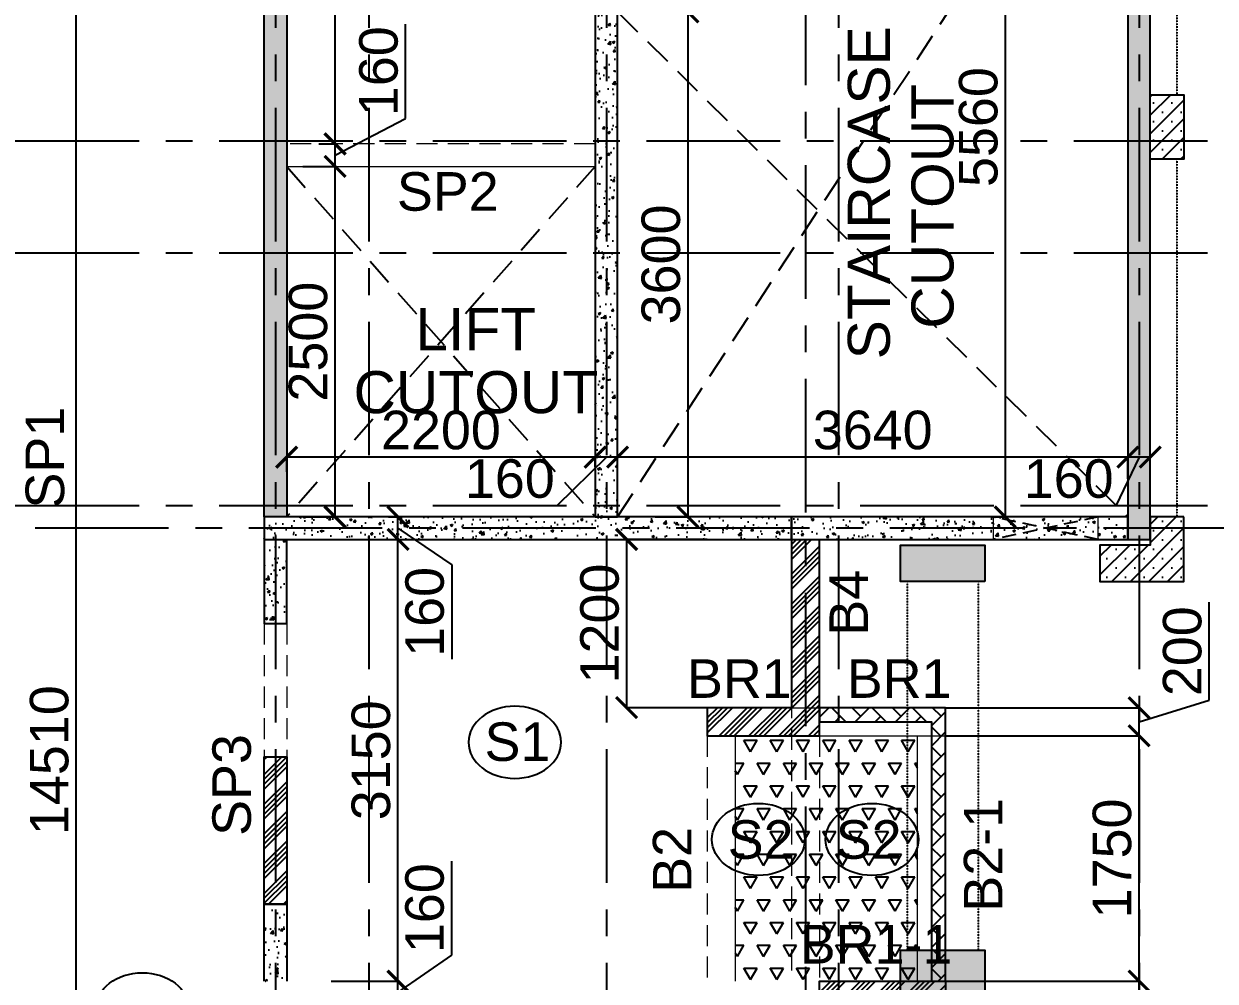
# Model space of a CAD drawing. Header units: inches. Extents: x 278200 to 407749, y -182622 to -96622.
# Drawn here: x 358539 to 367037, y -120735 to -113909 of the extents above; entities that cross this region are included whole.
import ezdxf

# ---------------------------------------------------------------- set-up
doc = ezdxf.new("R2010")
doc.units = ezdxf.units.IN
doc.header["$MEASUREMENT"] = 0
for name, pattern in [('CENTER', [50.8, 31.75, -6.35, 6.35, -6.35]), ('DASHED2', [9.525, 6.35, -3.175]), ('Hidden', [3, 2, -1])]:
    doc.linetypes.add(name, pattern=pattern)
for name, color, linetype in [('1', 8, 'Continuous'), ('160 R.C. WALL HAT', 8, 'Continuous'), ('160 R.C.WALL', 6, 'Continuous'), ('AR-Column', 40, 'Continuous'), ('AR-Hidden', 251, 'DASHED2'), ('BAL. PARAPET WALL', 4, 'Continuous'), ('BEAM TEXT', 4, 'Continuous'), ('CUTOUT LINE', 2, 'Continuous'), ('DIM', 251, 'Continuous'), ('GRID', 8, 'CENTER'), ('NON S.WALL HATCH', 8, 'Continuous'), ('NON STRUC R.C.WALL', 6, 'Continuous'), ('NON.STRUC.R.C.WALLS', 1, 'Continuous'), ('PARAPET WALL', 4, 'Continuous'), ('SPANRAL BEAM', 3, 'Continuous'), ('SUNKEN', 8, 'Continuous')]:
    doc.layers.add(name, color=color, linetype=linetype)
for name, color, linetype, lineweight in [('BEAMS', 3, 'Continuous', 0), ('cutout', 2, 'Continuous', 5), ('SLAB CIR', 1, 'Continuous', 25), ('SLAB TXT', 3, 'Continuous', 0), ('text', 4, 'Continuous', 30)]:
    doc.layers.add(name, color=color, linetype=linetype, lineweight=lineweight)
doc.styles.add('T200', font='sanss___.ttf', dxfattribs={"height": 275})
doc.styles.add('T300', font='sanss___.ttf', dxfattribs={"height": 350})
doc.dimstyles.new('T 200', dxfattribs={"dimtxt": 275, "dimasz": 150, "dimexe": 1, "dimexo": 0, "dimgap": 50, "dimtad": 1, "dimdec": 0, "dimrnd": 5, "dimdsep": 46, "dimtxsty": 'T200', "dimblk": 'ARCHTICK', "dimcen": 2.5, "dimdle": 1, "dimclrd": 5, "dimclre": 253, "dimclrt": 1, "dimadec": 0, "dimazin": 0, "dimtfac": 1, "dimtdec": 0, "dimtmove": 2, "dimatfit": 3, "dimfxl": 0, "dimarcsym": 0})
pattern_1 = [(50, (2464819.82, 125850.9), (179.315046, -15.688034), [18.75, -206.25]), (355, (2464819.82, 125850.9), (-34.687833, 188.048033), [15, -165]), (100.451444, (2464834.76, 125849.6), (144.627212, 172.359998), [15.935048, -175.285528]), (46.1842, (2464819.82, 125900.9), (266.810333, -41.37982), [28.125, -309.375]), (96.635635, (2464842.05, 125897.46), (233.665486, 243.52965), [23.902586, -262.92844]), (351.184164, (2464819.82, 125900.9), (233.665486, 243.52965), [22.5, -247.5]), (21, (2464844.82, 125888.4), (149.226763, -100.654723), [18.75, -206.25]), (326, (2464844.82, 125888.4), (60.828833, 181.287511), [15, -165]), (71.451445, (2464857.25, 125880.02), (210.055594, 80.632788), [15.935047, -175.285528]), (37.5, (2464819.816, 125850.906), (3.0399638, 83.2234635), [0, -163, 0, -167.5, 0, -165.625]), (7.5, (2464819.82, 125850.91), (65.7673844, 98.602928), [0, -95.5, 0, -159.25, 0, -63.125]), (327.5, (2464764.066, 125850.906), (133.455609, -5.638718), [0, -62.5, 0, -195, 0, -258.75]), (317.5, (2464739.07, 125850.91), (145.7965423, 25.0262456), [0, -81.25, 0, -129.5, 0, -183.75])]
pattern_2 = [(45, (2626358.34, -227125.94), (-106.066017, 106.066017), []), (45, (2626393.7, -227125.94), (-106.066017, 106.066017), []), (45, (2626429.05, -227125.94), (-106.066017, 106.066017), []), (45, (2626464.41, -227125.94), (-106.066017, 106.066017), [])]

# ---------------------------------------------------------------- blocks, each defined once
blk = doc.blocks.new('_ARCHTICK')
at = {"color": 0, "linetype": 'ByBlock', "const_width": 0.15}
blk.add_lwpolyline([(-0.5, -0.5), (0.5, 0.5)], dxfattribs=at)
blk = doc.blocks.new('*D317')
at = {"layer": 'Defpoints', "color": 0}
for p in [(360730.7, -120734.9, 14.7), (361208, -120734.9), (360741.8, -120894.9, 14.7)]:
    blk.add_point(p, dxfattribs=at)
at = {"layer": 'DIM', "color": 5, "lineweight": -2}
for p, q in [((361591, -120550.6), (361591, -119878.3)), ((361208, -120814.9), (361591, -120550.6)), ((361208, -120895.9), (361208, -120733.9))]:
    blk.add_line(p, q, dxfattribs=at)
at = {"layer": 'DIM', "color": 253, "lineweight": -2}
for p, q in [((360730.7, -120734.9), (361209, -120734.9)), ((360741.8, -120894.9), (361209, -120894.9))]:
    blk.add_line(p, q, dxfattribs=at)
at = {"layer": 'DIM', "color": 5, "lineweight": -2, "xscale": 150, "yscale": 150, "zscale": 150}
for p, rotation in [((361208, -120734.9), 90), ((361208, -120894.9), 270)]:
    blk.add_blockref('_ARCHTICK', p, dxfattribs=dict(at, rotation=rotation))
at = {"layer": 'DIM', "color": 1, "insert": (361399.1, -120214.4), "char_height": 275, "attachment_point": 5, "rotation": 90, "style": 'T200'}
blk.add_mtext('160', dxfattribs=at)
blk = doc.blocks.new('*D318')
at = {"layer": 'Defpoints', "color": 0}
for p in [(361139.6, -117584.9), (361208, -117584.9), (360730.7, -120734.9, 14.7)]:
    blk.add_point(p, dxfattribs=at)
at = {"layer": 'DIM', "color": 253, "lineweight": -2}
for p, q in [((361139.6, -117584.9), (361209, -117584.9)), ((360730.7, -120734.9), (361209, -120734.9))]:
    blk.add_line(p, q, dxfattribs=at)
at = {"layer": 'DIM', "color": 5, "lineweight": -2}
blk.add_line((361208, -120735.9), (361208, -117583.9), dxfattribs=at)
at = {"layer": 'DIM', "color": 5, "lineweight": -2, "xscale": 150, "yscale": 150, "zscale": 150}
for p, rotation in [((361208, -117584.9), 90), ((361208, -120734.9), 270)]:
    blk.add_blockref('_ARCHTICK', p, dxfattribs=dict(at, rotation=rotation))
at = {"layer": 'DIM', "color": 1, "insert": (361016.2, -119159.9), "char_height": 275, "attachment_point": 5, "rotation": 90, "style": 'T200'}
blk.add_mtext('3150', dxfattribs=at)
blk = doc.blocks.new('*D319')
at = {"layer": 'Defpoints', "color": 0}
for p in [(360528.1, -114924.9, 14.7), (360759.2, -114924.9), (360528.1, -117424.9, 14.7)]:
    blk.add_point(p, dxfattribs=at)
at = {"layer": 'DIM', "color": 253, "lineweight": -2}
for p, q in [((360528.1, -114924.9), (360760.2, -114924.9)), ((360528.1, -117424.9), (360760.2, -117424.9))]:
    blk.add_line(p, q, dxfattribs=at)
at = {"layer": 'DIM', "color": 5, "lineweight": -2}
blk.add_line((360759.2, -117425.9), (360759.2, -114923.9), dxfattribs=at)
at = {"layer": 'DIM', "color": 5, "lineweight": -2, "xscale": 150, "yscale": 150, "zscale": 150}
for p, rotation in [((360759.2, -114924.9), 90), ((360759.2, -117424.9), 270)]:
    blk.add_blockref('_ARCHTICK', p, dxfattribs=dict(at, rotation=rotation))
at = {"layer": 'DIM', "color": 1, "insert": (360567.5, -116174.9), "char_height": 275, "attachment_point": 5, "rotation": 90, "style": 'T200'}
blk.add_mtext('2500', dxfattribs=at)
blk = doc.blocks.new('*D352')
at = {"layer": 'Defpoints', "color": 0}
for p in [(361139.6, -117424.9, 14.7), (361208, -117424.9), (361139.6, -117584.9)]:
    blk.add_point(p, dxfattribs=at)
at = {"layer": 'DIM', "color": 253, "lineweight": -2}
for p, q in [((361139.6, -117424.9), (361209, -117424.9)), ((361139.6, -117584.9), (361209, -117584.9))]:
    blk.add_line(p, q, dxfattribs=at)
at = {"layer": 'DIM', "color": 5, "lineweight": -2}
for p, q in [((361208, -117585.9), (361208, -117423.9)), ((361208, -117504.9), (361591.3, -117766)), ((361591.3, -117766), (361591.3, -118438.3))]:
    blk.add_line(p, q, dxfattribs=at)
at = {"layer": 'DIM', "color": 5, "lineweight": -2, "xscale": 150, "yscale": 150, "zscale": 150}
for p, rotation in [((361208, -117424.9), 90), ((361208, -117584.9), 270)]:
    blk.add_blockref('_ARCHTICK', p, dxfattribs=dict(at, rotation=rotation))
at = {"layer": 'DIM', "color": 1, "insert": (361399.5, -118102.1), "char_height": 275, "attachment_point": 5, "rotation": 90, "style": 'T200'}
blk.add_mtext('160', dxfattribs=at)
blk = doc.blocks.new('*D353')
at = {"layer": 'Defpoints', "color": 0}
for p in [(360644.2, -114764.9, 14.7), (360759.2, -114764.9), (360644.2, -114924.9)]:
    blk.add_point(p, dxfattribs=at)
at = {"layer": 'DIM', "color": 5, "lineweight": -2}
for p, q in [((361262.2, -114582.9), (361262.2, -113910.6)), ((360759.2, -114844.9), (361262.2, -114582.9)), ((360759.2, -114925.9), (360759.2, -114763.9))]:
    blk.add_line(p, q, dxfattribs=at)
at = {"layer": 'DIM', "color": 253, "lineweight": -2}
for p, q in [((360644.2, -114764.9), (360760.2, -114764.9)), ((360644.2, -114924.9), (360760.2, -114924.9))]:
    blk.add_line(p, q, dxfattribs=at)
at = {"layer": 'DIM', "color": 5, "lineweight": -2, "xscale": 150, "yscale": 150, "zscale": 150}
for p, rotation in [((360759.2, -114764.9), 90), ((360759.2, -114924.9), 270)]:
    blk.add_blockref('_ARCHTICK', p, dxfattribs=dict(at, rotation=rotation))
at = {"layer": 'DIM', "color": 1, "insert": (361070.4, -114246.8), "char_height": 275, "attachment_point": 5, "rotation": 90, "style": 'T200'}
blk.add_mtext('160', dxfattribs=at)
blk = doc.blocks.new('*D354')
at = {"layer": 'Defpoints', "color": 0}
for p in [(360669.6, -111864.9, 14.7), (360759.2, -111864.9), (360644.2, -114764.9, 14.7)]:
    blk.add_point(p, dxfattribs=at)
at = {"layer": 'DIM', "color": 253, "lineweight": -2}
for p, q in [((360669.6, -111864.9), (360760.2, -111864.9)), ((360644.2, -114764.9), (360760.2, -114764.9))]:
    blk.add_line(p, q, dxfattribs=at)
at = {"layer": 'DIM', "color": 5, "lineweight": -2}
blk.add_line((360759.2, -114765.9), (360759.2, -111863.9), dxfattribs=at)
at = {"layer": 'DIM', "color": 5, "lineweight": -2, "xscale": 150, "yscale": 150, "zscale": 150}
for p, rotation in [((360759.2, -111864.9), 90), ((360759.2, -114764.9), 270)]:
    blk.add_blockref('_ARCHTICK', p, dxfattribs=dict(at, rotation=rotation))
at = {"layer": 'DIM', "color": 1, "insert": (360567.5, -113314.9), "char_height": 275, "attachment_point": 5, "rotation": 90, "style": 'T200'}
blk.add_mtext('2900', dxfattribs=at)
blk = doc.blocks.new('*D363')
at = {"layer": 'Defpoints', "color": 0}
for p in [(358838.4, -111904.9, 29.5), (358913, -111904.9), (358753.1, -126413.5, 14.7)]:
    blk.add_point(p, dxfattribs=at)
at = {"layer": 'DIM', "color": 253, "lineweight": -2}
for p, q in [((358838.4, -111904.9), (358914, -111904.9)), ((358753.1, -126413.5), (358914, -126413.5))]:
    blk.add_line(p, q, dxfattribs=at)
at = {"layer": 'DIM', "color": 5, "lineweight": -2}
blk.add_line((358913, -126414.5), (358913, -111903.9), dxfattribs=at)
at = {"layer": 'DIM', "color": 5, "lineweight": -2, "xscale": 150, "yscale": 150, "zscale": 150}
for p, rotation in [((358913, -111904.9), 90), ((358913, -126413.5), 270)]:
    blk.add_blockref('_ARCHTICK', p, dxfattribs=dict(at, rotation=rotation))
at = {"layer": 'DIM', "color": 1, "insert": (358721.4, -119159.2), "char_height": 275, "attachment_point": 5, "rotation": 90, "style": 'T200'}
blk.add_mtext('14510', dxfattribs=at)
blk = doc.blocks.new('*D371')
at = {"layer": 'Defpoints', "color": 0}
for p in [(366414.3, -116998.4), (366414.3, -117152.5, 14.7), (366574.3, -117152.5, 14.7)]:
    blk.add_point(p, dxfattribs=at)
at = {"layer": 'DIM', "color": 5, "lineweight": -2}
for p, q in [((366494.3, -116998.4), (366328.3, -117344.9)), ((366575.3, -116998.4), (366413.3, -116998.4)), ((366328.3, -117344.9), (365656.1, -117344.9))]:
    blk.add_line(p, q, dxfattribs=at)
at = {"layer": 'DIM', "color": 253, "lineweight": -2}
for p, q in [((366414.3, -117152.5), (366414.3, -116997.4)), ((366574.3, -117152.5), (366574.3, -116997.4))]:
    blk.add_line(p, q, dxfattribs=at)
at = {"layer": 'DIM', "color": 5, "lineweight": -2, "xscale": 150, "yscale": 150, "zscale": 150, "rotation": 180}
blk.add_blockref('_ARCHTICK', (366414.3, -116998.4), dxfattribs=at)
at = {"layer": 'DIM', "color": 5, "lineweight": -2, "xscale": 150, "yscale": 150, "zscale": 150}
blk.add_blockref('_ARCHTICK', (366574.3, -116998.4), dxfattribs=at)
at = {"layer": 'DIM', "color": 1, "insert": (365992.2, -117153.1), "char_height": 275, "attachment_point": 5, "style": 'T200'}
blk.add_mtext('160', dxfattribs=at)
blk = doc.blocks.new('*D372')
at = {"layer": 'Defpoints', "color": 0}
for p in [(362774.3, -116998.4), (362774.3, -117076.5, 14.7), (366414.3, -117152.5, 14.7)]:
    blk.add_point(p, dxfattribs=at)
at = {"layer": 'DIM', "color": 5, "lineweight": -2}
blk.add_line((366415.3, -116998.4), (362773.3, -116998.4), dxfattribs=at)
at = {"layer": 'DIM', "color": 253, "lineweight": -2}
for p, q in [((362774.3, -117076.5), (362774.3, -116997.4)), ((366414.3, -117152.5), (366414.3, -116997.4))]:
    blk.add_line(p, q, dxfattribs=at)
at = {"layer": 'DIM', "color": 5, "lineweight": -2, "xscale": 150, "yscale": 150, "zscale": 150, "rotation": 180}
blk.add_blockref('_ARCHTICK', (362774.3, -116998.4), dxfattribs=at)
at = {"layer": 'DIM', "color": 5, "lineweight": -2, "xscale": 150, "yscale": 150, "zscale": 150}
blk.add_blockref('_ARCHTICK', (366414.3, -116998.4), dxfattribs=at)
at = {"layer": 'DIM', "color": 1, "insert": (364594.3, -116806.6), "char_height": 275, "attachment_point": 5, "style": 'T200'}
blk.add_mtext('3640', dxfattribs=at)
blk = doc.blocks.new('*D373')
at = {"layer": 'Defpoints', "color": 0}
for p in [(362614.3, -116998.4), (362614.3, -117071, 14.7), (362774.3, -117076.5, 14.7)]:
    blk.add_point(p, dxfattribs=at)
at = {"layer": 'DIM', "color": 5, "lineweight": -2}
for p, q in [((362694.3, -116998.4), (362341.9, -117344.9)), ((362775.3, -116998.4), (362613.3, -116998.4)), ((362341.9, -117344.9), (361669.6, -117344.9))]:
    blk.add_line(p, q, dxfattribs=at)
at = {"layer": 'DIM', "color": 253, "lineweight": -2}
for p, q in [((362614.3, -117071), (362614.3, -116997.4)), ((362774.3, -117076.5), (362774.3, -116997.4))]:
    blk.add_line(p, q, dxfattribs=at)
at = {"layer": 'DIM', "color": 5, "lineweight": -2, "xscale": 150, "yscale": 150, "zscale": 150, "rotation": 180}
blk.add_blockref('_ARCHTICK', (362614.3, -116998.4), dxfattribs=at)
at = {"layer": 'DIM', "color": 5, "lineweight": -2, "xscale": 150, "yscale": 150, "zscale": 150}
blk.add_blockref('_ARCHTICK', (362774.3, -116998.4), dxfattribs=at)
at = {"layer": 'DIM', "color": 1, "insert": (362005.7, -117153.1), "char_height": 275, "attachment_point": 5, "style": 'T200'}
blk.add_mtext('160', dxfattribs=at)
blk = doc.blocks.new('*D374')
at = {"layer": 'Defpoints', "color": 0}
for p in [(360414.3, -116998.4), (360414.3, -117102.7, 14.7), (362614.3, -117071, 14.7)]:
    blk.add_point(p, dxfattribs=at)
at = {"layer": 'DIM', "color": 5, "lineweight": -2}
blk.add_line((362615.3, -116998.4), (360413.3, -116998.4), dxfattribs=at)
at = {"layer": 'DIM', "color": 253, "lineweight": -2}
for p, q in [((360414.3, -117102.7), (360414.3, -116997.4)), ((362614.3, -117071), (362614.3, -116997.4))]:
    blk.add_line(p, q, dxfattribs=at)
at = {"layer": 'DIM', "color": 5, "lineweight": -2, "xscale": 150, "yscale": 150, "zscale": 150, "rotation": 180}
blk.add_blockref('_ARCHTICK', (360414.3, -116998.4), dxfattribs=at)
at = {"layer": 'DIM', "color": 5, "lineweight": -2, "xscale": 150, "yscale": 150, "zscale": 150}
blk.add_blockref('_ARCHTICK', (362614.3, -116998.4), dxfattribs=at)
at = {"layer": 'DIM', "color": 1, "insert": (361514.3, -116806.8), "char_height": 275, "attachment_point": 5, "style": 'T200'}
blk.add_mtext('2200', dxfattribs=at)
blk = doc.blocks.new('*D375')
at = {"layer": 'Defpoints', "color": 0}
for p in [(365474.3, -111864.9, 14.7), (365540.4, -111864.9), (365437.9, -117424.9, 14.7)]:
    blk.add_point(p, dxfattribs=at)
at = {"layer": 'DIM', "color": 253, "lineweight": -2}
for p, q in [((365474.3, -111864.9), (365541.4, -111864.9)), ((365437.9, -117424.9), (365541.4, -117424.9))]:
    blk.add_line(p, q, dxfattribs=at)
at = {"layer": 'DIM', "color": 5, "lineweight": -2}
blk.add_line((365540.4, -117425.9), (365540.4, -111863.9), dxfattribs=at)
at = {"layer": 'DIM', "color": 5, "lineweight": -2, "xscale": 150, "yscale": 150, "zscale": 150}
for p, rotation in [((365540.4, -111864.9), 90), ((365540.4, -117424.9), 270)]:
    blk.add_blockref('_ARCHTICK', p, dxfattribs=dict(at, rotation=rotation))
at = {"layer": 'DIM', "color": 1, "insert": (365348.6, -114644.9), "char_height": 275, "attachment_point": 5, "rotation": 90, "style": 'T200'}
blk.add_mtext('5560', dxfattribs=at)
blk = doc.blocks.new('*D411')
at = {"layer": 'Defpoints', "color": 0}
for p in [(365114.3, -120734.9, 14.7), (366494.3, -120734.9), (365114.3, -120894.9, 14.7)]:
    blk.add_point(p, dxfattribs=at)
at = {"layer": 'DIM', "color": 253, "lineweight": -2}
for p, q in [((365114.3, -120734.9), (366495.3, -120734.9)), ((365114.3, -120894.9), (366495.3, -120894.9))]:
    blk.add_line(p, q, dxfattribs=at)
at = {"layer": 'DIM', "color": 5, "lineweight": -2}
for p, q in [((366494.3, -120895.9), (366494.3, -120733.9)), ((366494.3, -120814.9), (366995.8, -121158.8)), ((366995.8, -121158.8), (366995.8, -121831))]:
    blk.add_line(p, q, dxfattribs=at)
at = {"layer": 'DIM', "color": 5, "lineweight": -2, "xscale": 150, "yscale": 150, "zscale": 150}
for p, rotation in [((366494.3, -120734.9), 90), ((366494.3, -120894.9), 270)]:
    blk.add_blockref('_ARCHTICK', p, dxfattribs=dict(at, rotation=rotation))
at = {"layer": 'DIM', "color": 1, "insert": (366804, -121494.9), "char_height": 275, "attachment_point": 5, "rotation": 90, "style": 'T200'}
blk.add_mtext('160', dxfattribs=at)
blk = doc.blocks.new('*D412')
at = {"layer": 'Defpoints', "color": 0}
for p in [(365114.3, -118984.9, 14.7), (366494.3, -118984.9), (365114.3, -120734.9, 14.7)]:
    blk.add_point(p, dxfattribs=at)
at = {"layer": 'DIM', "color": 253, "lineweight": -2}
for p, q in [((365114.3, -118984.9), (366495.3, -118984.9)), ((365114.3, -120734.9), (366495.3, -120734.9))]:
    blk.add_line(p, q, dxfattribs=at)
at = {"layer": 'DIM', "color": 5, "lineweight": -2}
blk.add_line((366494.3, -120735.9), (366494.3, -118983.9), dxfattribs=at)
at = {"layer": 'DIM', "color": 5, "lineweight": -2, "xscale": 150, "yscale": 150, "zscale": 150}
for p, rotation in [((366494.3, -118984.9), 90), ((366494.3, -120734.9), 270)]:
    blk.add_blockref('_ARCHTICK', p, dxfattribs=dict(at, rotation=rotation))
at = {"layer": 'DIM', "color": 1, "insert": (366302.6, -119859.9), "char_height": 275, "attachment_point": 5, "rotation": 90, "style": 'T200'}
blk.add_mtext('1750', dxfattribs=at)
blk = doc.blocks.new('*D413')
at = {"layer": 'Defpoints', "color": 0}
for p in [(365114.3, -118784.9, 14.7), (366494.3, -118784.9), (365114.3, -118984.9, 14.7)]:
    blk.add_point(p, dxfattribs=at)
at = {"layer": 'DIM', "color": 5, "lineweight": -2}
for p, q in [((366995.2, -118731.7), (366995.2, -118033.4)), ((366494.3, -118884.9), (366995.2, -118731.7)), ((366494.3, -118985.9), (366494.3, -118783.9))]:
    blk.add_line(p, q, dxfattribs=at)
at = {"layer": 'DIM', "color": 253, "lineweight": -2}
for p, q in [((365114.3, -118784.9), (366495.3, -118784.9)), ((365114.3, -118984.9), (366495.3, -118984.9))]:
    blk.add_line(p, q, dxfattribs=at)
at = {"layer": 'DIM', "color": 5, "lineweight": -2, "xscale": 150, "yscale": 150, "zscale": 150}
for p, rotation in [((366494.3, -118784.9), 90), ((366494.3, -118984.9), 270)]:
    blk.add_blockref('_ARCHTICK', p, dxfattribs=dict(at, rotation=rotation))
at = {"layer": 'DIM', "color": 1, "insert": (366803.6, -118382.5), "char_height": 275, "attachment_point": 5, "rotation": 90, "style": 'T200'}
blk.add_mtext('200', dxfattribs=at)
blk = doc.blocks.new('*D426')
at = {"layer": 'Defpoints', "color": 0}
for p in [(363171.5, -113824, 14.7), (363043.5, -117424.9, 14.7), (363276.3, -117424.9)]:
    blk.add_point(p, dxfattribs=at)
at = {"layer": 'DIM', "color": 253, "lineweight": -2}
for p, q in [((363171.5, -113824), (363277.3, -113824)), ((363043.5, -117424.9), (363277.3, -117424.9))]:
    blk.add_line(p, q, dxfattribs=at)
at = {"layer": 'DIM', "color": 5, "lineweight": -2}
blk.add_line((363276.3, -113823), (363276.3, -117425.9), dxfattribs=at)
at = {"layer": 'DIM', "color": 5, "lineweight": -2, "xscale": 150, "yscale": 150, "zscale": 150}
for p, rotation in [((363276.3, -113824), 90), ((363276.3, -117424.9), 270)]:
    blk.add_blockref('_ARCHTICK', p, dxfattribs=dict(at, rotation=rotation))
at = {"layer": 'DIM', "color": 1, "insert": (363084.5, -115624.5), "char_height": 275, "attachment_point": 5, "rotation": 90, "style": 'T200'}
blk.add_mtext('3600', dxfattribs=at)
blk = doc.blocks.new('*D771')
at = {"layer": 'Defpoints', "color": 0}
for p in [(363414.3, -117584.9, 14.7), (362838.8, -118784.9), (363414.3, -118784.9)]:
    blk.add_point(p, dxfattribs=at)
at = {"layer": 'DIM', "color": 253, "lineweight": -2}
for p, q in [((363414.3, -117584.9), (362837.8, -117584.9)), ((363414.3, -118784.9), (362837.8, -118784.9))]:
    blk.add_line(p, q, dxfattribs=at)
at = {"layer": 'DIM', "color": 5, "lineweight": -2}
blk.add_line((362838.8, -117583.9), (362838.8, -118785.9), dxfattribs=at)
at = {"layer": 'DIM', "color": 5, "lineweight": -2, "xscale": 150, "yscale": 150, "zscale": 150}
for p, rotation in [((362838.8, -117584.9), 90), ((362838.8, -118784.9), 270)]:
    blk.add_blockref('_ARCHTICK', p, dxfattribs=dict(at, rotation=rotation))
at = {"layer": 'DIM', "color": 1, "insert": (362647.2, -118184.9), "char_height": 275, "attachment_point": 5, "rotation": 90, "style": 'T200'}
blk.add_mtext('1200', dxfattribs=at)
blk = doc.blocks.new('A$C02A55DAE')
at = {"layer": 'NON S.WALL HATCH'}
h = blk.add_hatch(dxfattribs=at)
h.set_pattern_fill('SACNCR', color=256, scale=1000)
h.set_pattern_definition([(45, (-132245.64, 75915.45), (-66.29126, 66.29126), []), (45, (-132179.35, 75915.45), (-66.29126, 66.29126), [0, -93.75])])
h.paths.add_polyline_path([(81553.6, -11480), (81313.6, -11480), (81313.6, -11680), (80953.6, -11680), (80953.6, -11940), (81553.6, -11940)])
h.paths.add_polyline_path([(81553.6, -5920), (81313.6, -5920), (81313.6, -5740), (80953.6, -5740), (80953.6, -5460), (81553.6, -5460)])
h.paths.add_polyline_path([(81313.6, -8930), (81313.6, -8470), (81553.6, -8470), (81553.6, -8930)])
h = blk.add_hatch(dxfattribs=at)
h.set_pattern_fill('SACNCR', color=256, scale=1000)
h.set_pattern_definition([(45, (-132245.64, 74440.45), (-66.29126, 66.29126), []), (45, (-132179.35, 74440.45), (-66.29126, 66.29126), [0, -93.75])])
h.paths.add_polyline_path([(80132.3, -21790), (79532.3, -21790), (79532.3, -21190), (80132.3, -21190)])
h.paths.add_polyline_path([(80132.3, -18480), (79532.3, -18480), (79532.3, -17880), (80132.3, -17880)])
h.paths.add_polyline_path([(80132.3, -15170), (79532.3, -15170), (79532.3, -14570), (80132.3, -14570)])
h.paths.add_polyline_path([(80132.3, -11940), (79532.3, -11940), (79532.3, -11680), (80132.3, -11680)])
at = {"layer": 'AR-Column', "color": 4, "elevation": -29.5}
for points in [[(81313.6, -8470), (81553.6, -8470), (81553.6, -8930), (81313.6, -8930)], [(81553.6, -11480), (81313.6, -11480), (81313.6, -11680), (80953.6, -11680), (80953.6, -11940), (81553.6, -11940)], [(80132.3, -11940), (79532.3, -11940), (79532.3, -11680), (80132.3, -11680)], [(80132.3, -15170), (79532.3, -15170), (79532.3, -14570), (80132.3, -14570)]]:
    blk.add_lwpolyline(points, close=True, dxfattribs=at)
at = {"layer": 'AR-Hidden', "ltscale": 0.009}
for p, q in [((81503.6, -5920, -29.5), (81503.6, -8470, -29.5)), ((81503.6, -8930, -29.5), (81503.6, -11480, -29.5)), ((79579.8, -11940, -29.5), (79579.8, -14570, -29.5)), ((80084.9, -11940, -29.5), (80084.9, -14570, -29.5))]:
    blk.add_line(p, q, dxfattribs=at)

msp = doc.modelspace()

# ---------------------------------------------------------------- hatches: boundary and pattern name
at = {"layer": '160 R.C. WALL HAT'}
h = msp.add_hatch(dxfattribs=at)
h.set_pattern_fill('AR-CONC', color=256, scale=25)
h.set_pattern_definition(pattern_1)
h.paths.add_polyline_path([(360414.3, -113224.9), (360254.3, -113224.9), (360254.3, -117424.9), (360414.3, -117424.9)])
h.paths.add_polyline_path([(360254.3, -112024.9), (360414.3, -112024.9), (360414.3, -111864.9), (360254.3, -111864.9)])
h = msp.add_hatch(dxfattribs=at)
h.set_pattern_fill('AR-CONC', color=256, scale=25)
h.set_pattern_definition(pattern_1)
h.paths.add_polyline_path([(366414.3, -111864.9), (366574.3, -111864.9), (366574.3, -117584.9), (366414.3, -117584.9)])
h = msp.add_hatch(dxfattribs=at)
h.set_pattern_fill('AR-CONC', color=256, scale=25)
h.set_pattern_definition(pattern_1)
h.paths.add_polyline_path([(362774.3, -113324.9), (362774.3, -117424.9), (362614.3, -117424.9), (362614.3, -113324.9)])
h = msp.add_hatch(dxfattribs=at)
h.set_pattern_fill('AR-CONC', color=256, scale=25)
h.set_pattern_definition(pattern_1)
h.paths.add_polyline_path([(360254.3, -117424.9), (364014.3, -117424.9), (364014.3, -117584.9), (360254.3, -117584.9)])
h = msp.add_hatch(dxfattribs=at)
h.set_pattern_fill('AR-CONC', color=256, scale=25)
h.set_pattern_definition(pattern_1)
h.paths.add_polyline_path([(364014.3, -117424.9), (366414.3, -117424.9), (366414.3, -117584.9), (364014.3, -117584.9)])
h = msp.add_hatch(dxfattribs=at)
h.set_pattern_fill('AR-CONC', color=256, scale=25)
h.set_pattern_definition(pattern_1)
h.paths.add_polyline_path([(360254.3, -117584.9), (360414.3, -117584.9), (360414.3, -118184.9), (360254.3, -118184.9)])
h = msp.add_hatch(dxfattribs=at)
h.set_pattern_fill('AR-CONC', color=256, scale=25)
h.set_pattern_definition(pattern_1)
h.paths.add_polyline_path([(360414.3, -120204.9), (360254.3, -120204.9), (360254.3, -120734.9), (360414.3, -120734.9)])
at = {"layer": 'BAL. PARAPET WALL'}
h = msp.add_hatch(dxfattribs=at)
h.set_pattern_fill('AR-HBONE', color=256, style=0)
h.set_pattern_definition([(45, (-1840252.6, 375786.42), (1e-14, 143.684098), [304.8, -101.6]), (135, (-1840180.76, 375858.26), (1e-14, 143.684098), [304.8, -101.6])])
h.paths.add_polyline_path([(365014.3, -120734.9), (365114.3, -120734.9), (365114.3, -118784.9), (364214.3, -118784.9), (364214.3, -118884.9), (365014.3, -118884.9)])
at = {"layer": 'NON STRUC R.C.WALL'}
h = msp.add_hatch(dxfattribs=at)
h.set_pattern_fill('ANSI34', color=1, scale=200)
h.set_pattern_definition(pattern_2)
h.paths.add_polyline_path([(364014.3, -117584.9), (364214.3, -117584.9), (364214.3, -118984.9), (363414.3, -118984.9), (363414.3, -118784.9), (364014.3, -118784.9)])
h = msp.add_hatch(dxfattribs=at)
h.set_pattern_fill('ANSI34', color=1, scale=200)
h.set_pattern_definition(pattern_2)
h.paths.add_polyline_path([(360414.3, -119134.9), (360414.3, -120184.9), (360254.3, -120184.9), (360254.3, -119134.9)])
h = msp.add_hatch(dxfattribs=at)
h.set_pattern_fill('ANSI34', color=1, scale=200)
h.set_pattern_definition(pattern_2)
h.paths.add_polyline_path([(364214.3, -120894.9), (364214.3, -120734.9), (365114.3, -120734.9), (365114.3, -120894.9)])
at = {"layer": 'SUNKEN'}
h = msp.add_hatch(dxfattribs=at)
h.set_pattern_fill('ANSI33', color=256, scale=2000)
h.set_pattern_definition([(45, (2645780.65, -256330.56), (-353.55339, 353.55339), []), (45, (2646134.2, -256330.56), (-353.55339, 353.55339), [250, -125])])
h.paths.add_polyline_path([(354469.3, -111864.9), (355069.3, -111864.9), (358294.3, -111864.9), (358294.3, -116424.9), (358294.3, -117424.9), (354469.3, -117424.9)])
edge = h.paths.add_edge_path(flags=16)
edge.add_ellipse((356470.1, -114444.4), major_axis=(-331, 0), ratio=0.77685, start_angle=0, end_angle=360)
h.paths.add_polyline_path([(356740.3, -114664.3), (356135.2, -114664.3), (356135.2, -114233.1), (356740.3, -114233.1)], flags=24)
h.paths.add_polyline_path([(358557.5, -117359.7), (358557.5, -116425.5), (358970, -116425.5), (358970, -117359.7)], flags=9)
h = msp.add_hatch(dxfattribs=at)
h.set_pattern_fill('TRIANG', color=256, scale=500)
h.set_pattern_definition([(60, (2581941.19, -332303.54), (-93.75, 162.379763), [93.75, -93.75]), (120, (2581941.19, -332303.54), (-187.5, 1e-07), [93.75, -93.75]), (0, (2581894.31, -332222.35), (93.75, 162.379763), [93.75, -93.75])])
h.paths.add_polyline_path([(364914.3, -118964.9), (363614.3, -118964.9), (363614.3, -120734.9), (364914.3, -120734.9)])

# ---------------------------------------------------------------- linework, layer by layer
at = {"layer": '1', "linetype": 'Hidden', "ltscale": 100}
for p, q in [((362774.3, -117424.9, 14.7), (366414.3, -111864.9, 14.7)), ((362774.3, -113824, 14.7), (366414.3, -117424.9, 14.7)), ((360414.3, -114924.9, 14.7), (362614.3, -117424.9, 14.7)), ((362614.3, -114924.9, 14.7), (360414.3, -117424.9, 14.7))]:
    msp.add_line(p, q, dxfattribs=at)
at = {"layer": '160 R.C.WALL', "elevation": 14.7}
for points in [[(366414.3, -117584.9), (366574.3, -117584.9), (366574.3, -111864.9), (366414.3, -111864.9)], [(360414.3, -117424.9), (360254.3, -117424.9), (360254.3, -113224.9), (360414.3, -113224.9)], [(362614.3, -117424.9), (362774.3, -117424.9), (362774.3, -113324.9), (362614.3, -113324.9)], [(364014.3, -117424.9), (360254.3, -117424.9), (360254.3, -117584.9), (364014.3, -117584.9)], [(366414.3, -117424.9), (364014.3, -117424.9), (364014.3, -117584.9), (366414.3, -117584.9)]]:
    msp.add_lwpolyline(points, close=True, dxfattribs=at)
for points in [[(360254.3, -117564.9), (360254.3, -118184.9), (360414.3, -118184.9), (360414.3, -117584.9)], [(360254.3, -120734.9), (360254.3, -120184.9), (360414.3, -120184.9), (360414.3, -120734.9)]]:
    msp.add_lwpolyline(points, dxfattribs=at)
at = {"layer": 'BAL. PARAPET WALL', "elevation": 14.7}
msp.add_lwpolyline([(365014.3, -120734.9), (365114.3, -120734.9), (365114.3, -118784.9), (364214.3, -118784.9), (364214.3, -118884.9), (365014.3, -118884.9), (365014.3, -120734.9)], dxfattribs=at)
at = {"layer": 'BEAMS', "linetype": 'Hidden', "ltscale": 75}
for p, q in [((362614.3, -114764.9, 14.7), (360414.3, -114764.9, 14.7)), ((364014.3, -117584.9, 14.7), (364014.3, -120734.9, 14.7)), ((360254.3, -118184.9, 14.7), (360254.3, -120184.9, 14.7)), ((360414.3, -118184.9, 14.7), (360414.3, -120184.9, 14.7)), ((363414.3, -118984.9, 14.7), (363414.3, -120734.9, 14.7)), ((364214.3, -118984.9, 14.7), (364214.3, -120734.9, 14.7))]:
    msp.add_line(p, q, dxfattribs=at)
at = {"layer": 'BEAMS', "color": 4, "linetype": 'Continuous', "ltscale": 0.01}
for p, q in [((360414.3, -114924.9, 14.7), (362614.3, -114924.9, 14.7)), ((364214.3, -117584.9, 14.7), (364214.3, -118984.9, 14.7)), ((363414.3, -118784.9, 14.7), (365114.3, -118784.9, 14.7)), ((365114.3, -120734.9, 14.7), (365114.3, -118784.9, 14.7)), ((363414.3, -118984.9, 14.7), (365114.3, -118984.9, 14.7)), ((363614.3, -118984.9, 14.7), (363614.3, -120734.9, 14.7)), ((364914.3, -120734.9, 14.7), (364914.3, -118984.9, 14.7))]:
    msp.add_line(p, q, dxfattribs=at)
at = {"layer": 'cutout', "elevation": 14.7}
msp.add_lwpolyline([(365452.9, -117584.9), (366202.9, -117584.9), (366202.9, -117424.9), (365452.9, -117424.9)], close=True, dxfattribs=at)
at = {"layer": 'CUTOUT LINE', "linetype": 'Hidden', "ltscale": 50}
for p, q in [((366202.9, -117584.9, 14.7), (365452.9, -117424.9, 14.7)), ((366202.9, -117424.9, 14.7), (365452.9, -117584.9, 14.7))]:
    msp.add_line(p, q, dxfattribs=at)
at = {"layer": 'GRID', "ltscale": 30}
for p, q in [((360334.3, -99268.8, 14.7), (360334.3, -130305.3, 14.7)), ((360999.3, -99268.8, 14.7), (360999.3, -130305.3, 14.7)), ((362694.3, -99268.8, 14.7), (362694.3, -130305.3, 14.7)), ((364349.3, -99268.8, 14.7), (364349.3, -130305.3, 14.7)), ((366494.3, -99268.8, 14.7), (366494.3, -130305.3, 14.7)), ((364114.3, -99677.2, 14.7), (364114.3, -130305.3, 14.7)), ((366982.1, -114744.9, 14.7), (281010.3, -114744.9, 14.7)), ((366982.1, -115544.9, 14.7), (280837.7, -115544.9, 14.7)), ((366982.1, -117344.9, 14.7), (281034.8, -117344.9, 14.7)), ((367192.1, -117504.9, 14.7), (280837.7, -117504.9, 14.7))]:
    msp.add_line(p, q, dxfattribs=at)
at = {"layer": 'NON.STRUC.R.C.WALLS', "elevation": 14.7}
msp.add_lwpolyline([(364014.3, -117584.9), (364014.3, -118784.9), (363414.3, -118784.9), (363414.3, -118984.9), (364214.3, -118984.9), (364214.3, -117584.9)], dxfattribs=at)
for points in [[(360414.3, -119134.9), (360414.3, -120184.9), (360254.3, -120184.9), (360254.3, -119134.9)], [(364214.3, -120894.9), (364214.3, -120734.9), (365114.3, -120734.9), (365114.3, -120894.9)]]:
    msp.add_lwpolyline(points, close=True, dxfattribs=at)
at = {"layer": 'PARAPET WALL'}
msp.add_line((363414.3, -118784.9, 14.7), (363414.3, -118984.9, 14.7), dxfattribs=at)
at = {"layer": 'SLAB CIR', "extrusion": (0, 0, -1)}
msp.add_ellipse((362041.5, -119031.7, -0.7), major_axis=(-331, 0), ratio=0.77685, dxfattribs=at)
at = {"layer": 'SLAB CIR'}
for centre in [(363778.6, -119724.3, -0.7), (364589.2, -119724.3, -0.7), (359384.1, -120931.8)]:
    msp.add_ellipse(centre, major_axis=(-331, 0), ratio=0.77685, dxfattribs=at)

# ---------------------------------------------------------------- block references
at = {"layer": 'DIM', "color": 1}
msp.add_blockref('A$C02A55DAE', (285260.7, -105944.9, 29.5), dxfattribs=at)

# ---------------------------------------------------------------- texts
at = {"layer": 'BEAM TEXT', "style": 'T300'}
for s, p in [('B4', (364560.5, -118271.8)), ('B2-1', (365519.3, -120239.6)), ('B2', (363301.1, -120105.3))]:
    msp.add_text(s, height=275, rotation=90, dxfattribs=at).set_placement(p)
for s, p in [('BR1', (363269.8, -118714.7)), ('BR1', (364409.3, -118714.7)), ('BR1-1', (364073.9, -120609.4))]:
    msp.add_text(s, height=275, dxfattribs=at).set_placement(p)
at = {"layer": 'SLAB TXT', "style": 'T300'}
for s, p in [('S1', (361825.3, -119164.6)), ('S2', (363559.8, -119862.3)), ('S2', (364330.3, -119862.3))]:
    msp.add_text(s, height=275, dxfattribs=at).set_placement(p)
at = {"layer": 'SPANRAL BEAM', "style": 'T300'}
msp.add_text('SP2', height=275, dxfattribs=at).set_placement((361200.3, -115241.4))
for s, p in [('SP1', (358826.7, -117364.8)), ('SP3', (360158.8, -119699.1))]:
    msp.add_text(s, height=275, rotation=90, dxfattribs=at).set_placement(p)
at = {"layer": 'text', "color": 30, "style": 'T300'}
for s, p in [('STAIRCASE', (364716.5, -116301)), ('CUTOUT', (365170.7, -116083.1))]:
    msp.add_text(s, height=300, rotation=90, dxfattribs=at).set_placement(p)
for s, p in [('LIFT', (361332.1, -116235.8)), ('CUTOUT', (360890.7, -116685))]:
    msp.add_text(s, height=300, dxfattribs=at).set_placement(p)

# ---------------------------------------------------------------- dimensions: what is measured, and where the dimension line sits
at = {"layer": 'DIM'}
for base, p1, p2, angle, picture, middle in [((358913, -111904.9), (358753.1, -126413.5, 14.7), (358838.4, -111904.9, 29.5), 90, '*D363', (358721.4, -119159.2)), ((360759.2, -111864.9), (360644.2, -114764.9, 14.7), (360669.6, -111864.9, 14.7), 90, '*D354', (360567.5, -113314.9)), ((365540.4, -111864.9), (365437.9, -117424.9, 14.7), (365474.3, -111864.9, 14.7), 90, '*D375', (365348.6, -114644.9)), ((363276.3, -117424.9), (363171.5, -113824, 14.7), (363043.5, -117424.9, 14.7), 90, '*D426', (363084.5, -115624.5)), ((360759.2, -114924.9), (360528.1, -117424.9, 14.7), (360528.1, -114924.9, 14.7), 90, '*D319', (360567.5, -116174.9)), ((360414.3, -116998.4), (362614.3, -117071, 14.7), (360414.3, -117102.7, 14.7), 180, '*D374', (361514.3, -116806.8)), ((362774.3, -116998.4), (366414.3, -117152.5, 14.7), (362774.3, -117076.5, 14.7), 180, '*D372', (364594.3, -116806.6)), ((361208, -117584.9), (360730.7, -120734.9, 14.7), (361139.6, -117584.9), 90, '*D318', (361016.2, -119159.9)), ((362838.8, -118784.9), (363414.3, -117584.9, 14.7), (363414.3, -118784.9), 270, '*D771', (362647.2, -118184.9)), ((366494.3, -118984.9), (365114.3, -120734.9, 14.7), (365114.3, -118984.9, 14.7), 90, '*D412', (366302.6, -119859.9))]:
    dim = msp.add_linear_dim(base=base, p1=p1, p2=p2, angle=angle, dimstyle='T 200', dxfattribs=at)
    dim.commit()
    dim.dimension.update_dxf_attribs({"geometry": picture, "text_midpoint": middle})
for base, p1, p2, angle, picture, middle in [((360759.2, -114764.9), (360644.2, -114924.9), (360644.2, -114764.9, 14.7), 90, '*D353', (361262.2, -114532.9)), ((362614.3, -116998.4), (362774.3, -117076.5, 14.7), (362614.3, -117071, 14.7), 180, '*D373', (362291.9, -117344.9)), ((366414.3, -116998.4), (366574.3, -117152.5, 14.7), (366414.3, -117152.5, 14.7), 180, '*D371', (366278.3, -117344.9)), ((361208, -117424.9), (361139.6, -117584.9), (361139.6, -117424.9, 14.7), 90, '*D352', (361591.3, -117816)), ((366494.3, -118784.9), (365114.3, -118984.9, 14.7), (365114.3, -118784.9, 14.7), 90, '*D413', (366995.2, -118681.7)), ((361208, -120734.9), (360741.8, -120894.9, 14.7), (360730.7, -120734.9, 14.7), 90, '*D317', (361591, -120500.6)), ((366494.3, -120734.9), (365114.3, -120894.9, 14.7), (365114.3, -120734.9, 14.7), 90, '*D411', (366995.8, -121208.8))]:
    dim = msp.add_linear_dim(base=base, p1=p1, p2=p2, angle=angle, dimstyle='T 200', override={"dimtmove": 1}, dxfattribs=at)
    dim.commit()
    dim.dimension.update_dxf_attribs({"geometry": picture, "text_midpoint": middle, "dimtype": 160})

doc.saveas('drawing.dxf')
